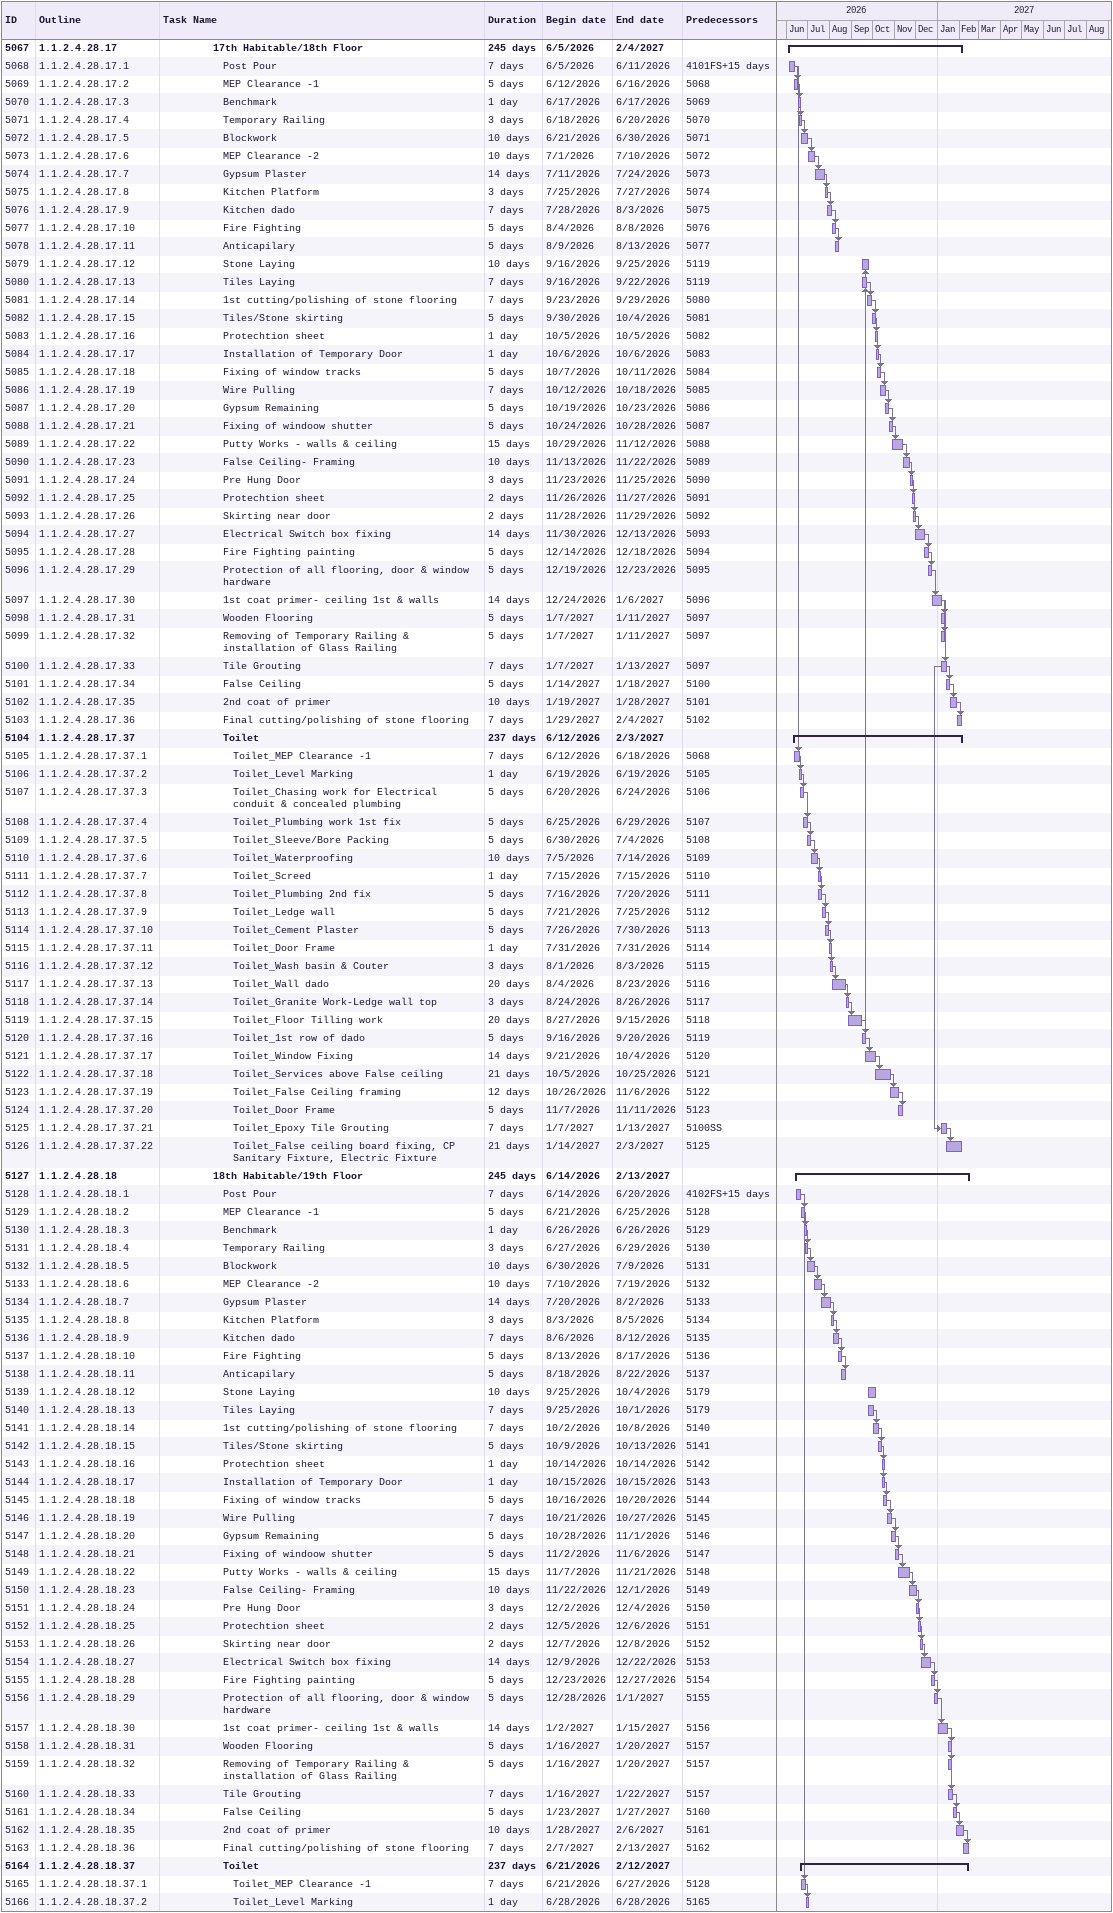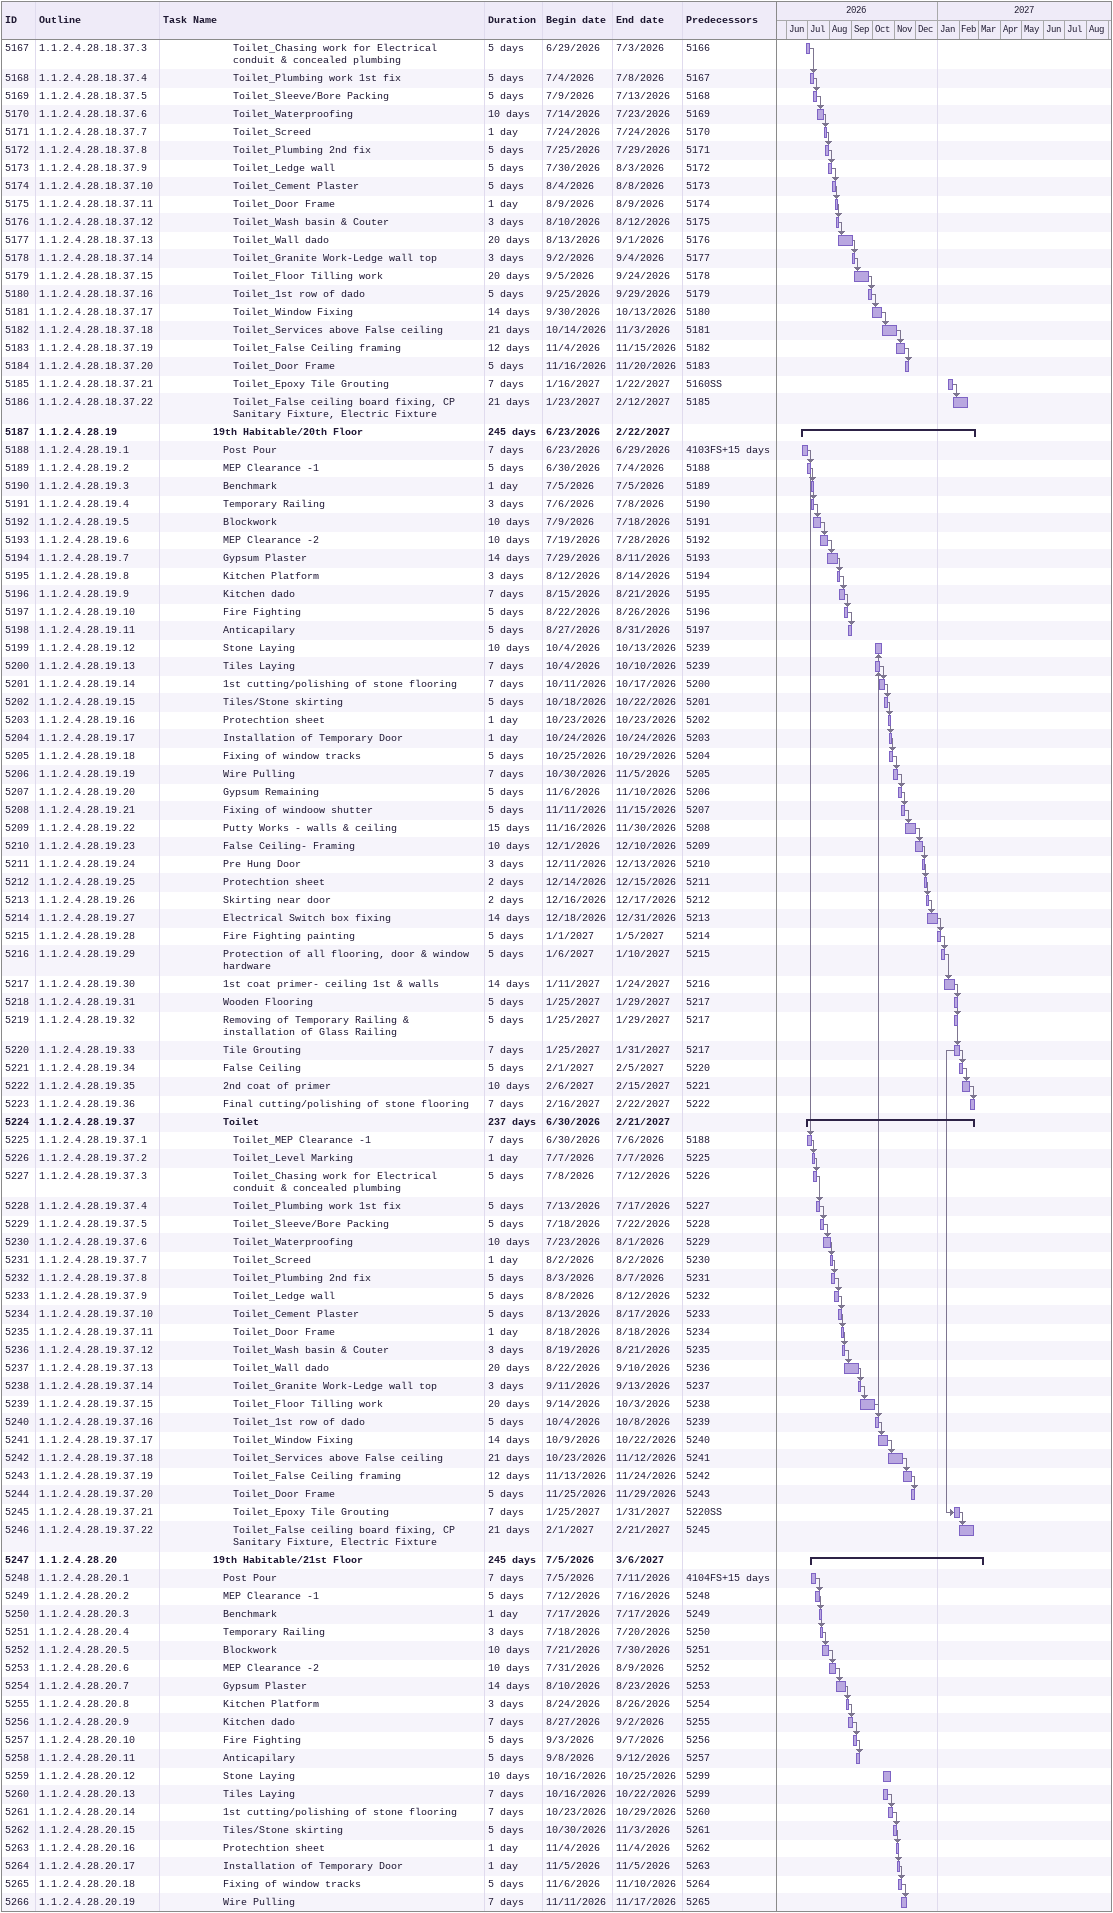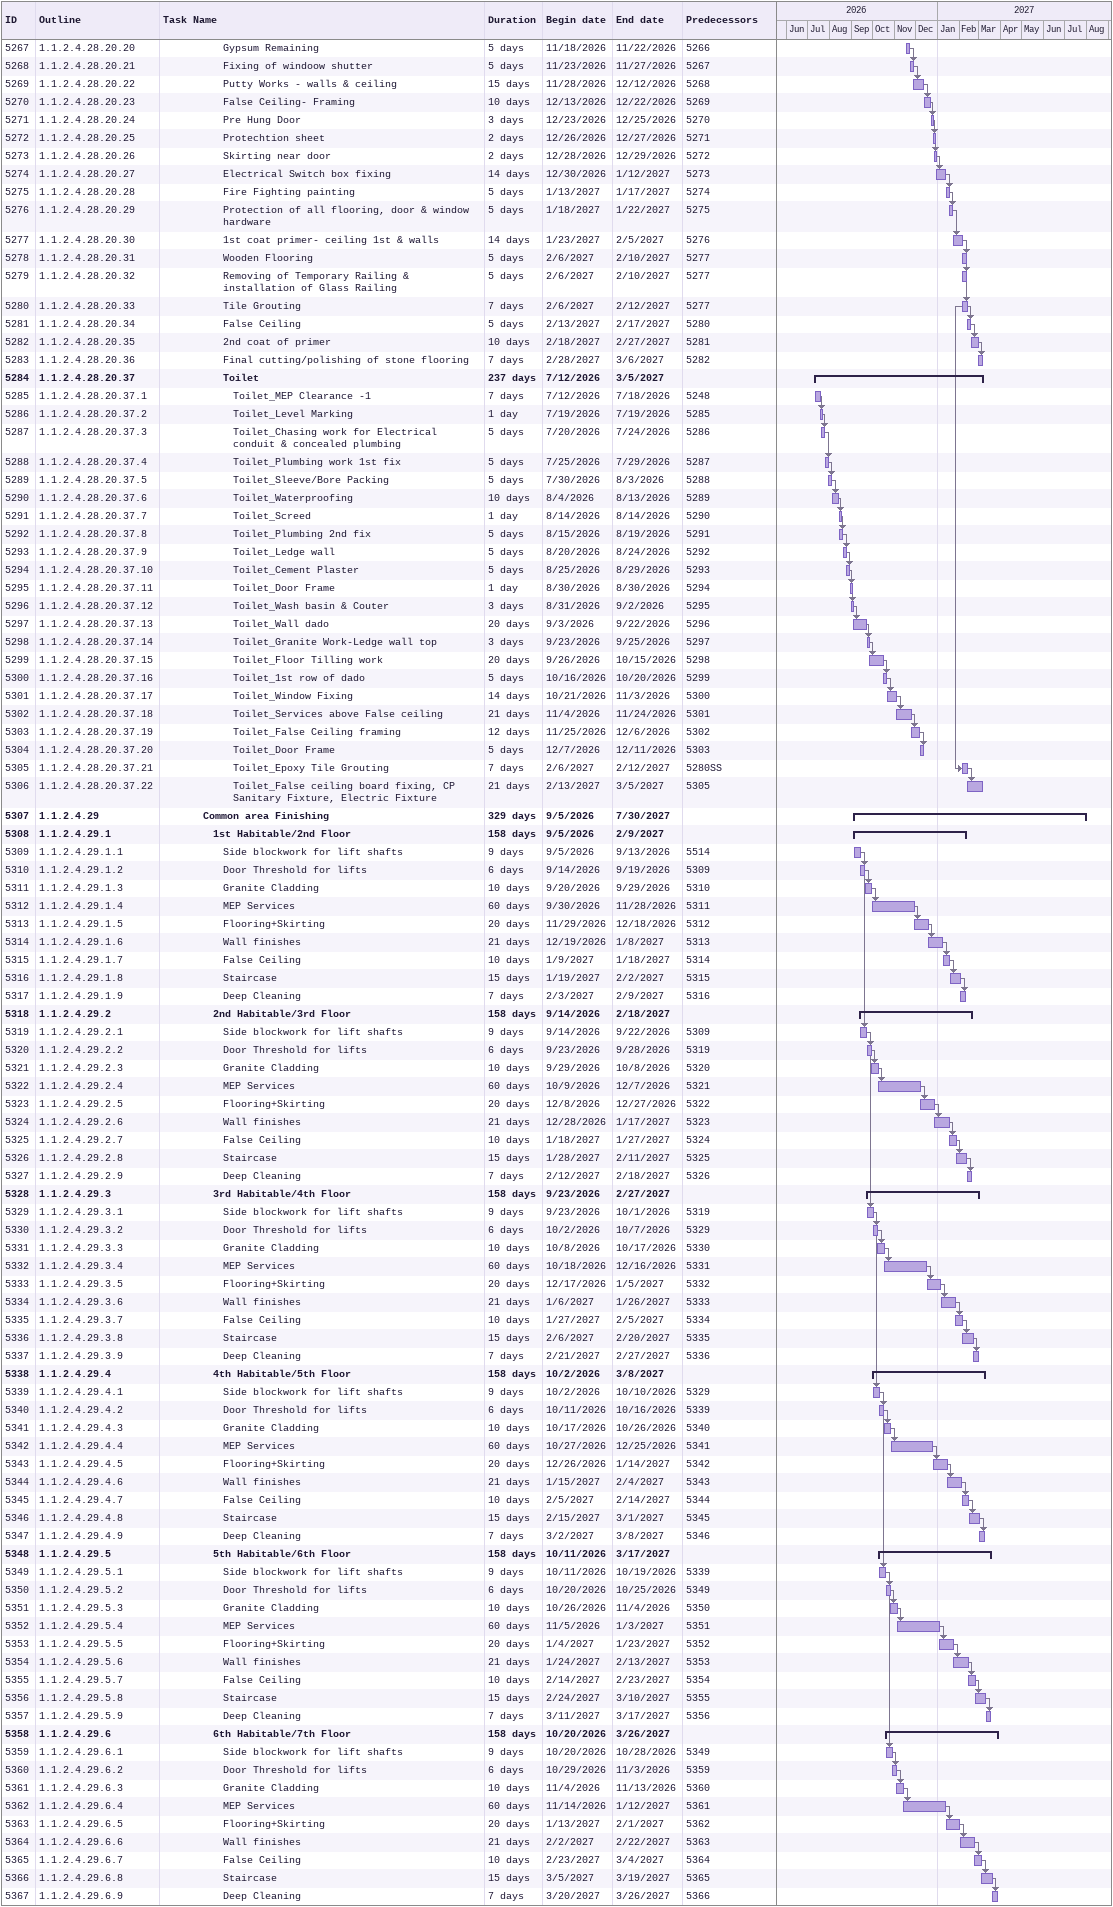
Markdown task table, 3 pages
| ID | WBS | Task | Duration | Start | Finish | Predecessors |
|---|---|---|---|---|---|---|
| 5067 | 1.1.2.4.28.17 | **17th Habitable/18th Floor** | 245d | 2026-06-05 | 2027-02-04 |  |
| 5068 | 1.1.2.4.28.17.1 | Post Pour | 7d | 2026-06-05 | 2026-06-11 | 4101FS+15d |
| 5069 | 1.1.2.4.28.17.2 | MEP Clearance -1 | 5d | 2026-06-12 | 2026-06-16 | 5068 |
| 5070 | 1.1.2.4.28.17.3 | Benchmark | 1d | 2026-06-17 | 2026-06-17 | 5069 |
| 5071 | 1.1.2.4.28.17.4 | Temporary Railing | 3d | 2026-06-18 | 2026-06-20 | 5070 |
| 5072 | 1.1.2.4.28.17.5 | Blockwork | 10d | 2026-06-21 | 2026-06-30 | 5071 |
| 5073 | 1.1.2.4.28.17.6 | MEP Clearance -2 | 10d | 2026-07-01 | 2026-07-10 | 5072 |
| 5074 | 1.1.2.4.28.17.7 | Gypsum Plaster | 14d | 2026-07-11 | 2026-07-24 | 5073 |
| 5075 | 1.1.2.4.28.17.8 | Kitchen Platform | 3d | 2026-07-25 | 2026-07-27 | 5074 |
| 5076 | 1.1.2.4.28.17.9 | Kitchen dado | 7d | 2026-07-28 | 2026-08-03 | 5075 |
| 5077 | 1.1.2.4.28.17.10 | Fire Fighting | 5d | 2026-08-04 | 2026-08-08 | 5076 |
| 5078 | 1.1.2.4.28.17.11 | Anticapilary | 5d | 2026-08-09 | 2026-08-13 | 5077 |
| 5079 | 1.1.2.4.28.17.12 | Stone Laying | 10d | 2026-09-16 | 2026-09-25 | 5119 |
| 5080 | 1.1.2.4.28.17.13 | Tiles Laying | 7d | 2026-09-16 | 2026-09-22 | 5119 |
| 5081 | 1.1.2.4.28.17.14 | 1st cutting/polishing of stone flooring | 7d | 2026-09-23 | 2026-09-29 | 5080 |
| 5082 | 1.1.2.4.28.17.15 | Tiles/Stone skirting | 5d | 2026-09-30 | 2026-10-04 | 5081 |
| 5083 | 1.1.2.4.28.17.16 | Protechtion sheet | 1d | 2026-10-05 | 2026-10-05 | 5082 |
| 5084 | 1.1.2.4.28.17.17 | Installation of Temporary Door | 1d | 2026-10-06 | 2026-10-06 | 5083 |
| 5085 | 1.1.2.4.28.17.18 | Fixing of window tracks | 5d | 2026-10-07 | 2026-10-11 | 5084 |
| 5086 | 1.1.2.4.28.17.19 | Wire Pulling | 7d | 2026-10-12 | 2026-10-18 | 5085 |
| 5087 | 1.1.2.4.28.17.20 | Gypsum Remaining | 5d | 2026-10-19 | 2026-10-23 | 5086 |
| 5088 | 1.1.2.4.28.17.21 | Fixing of windoow shutter | 5d | 2026-10-24 | 2026-10-28 | 5087 |
| 5089 | 1.1.2.4.28.17.22 | Putty Works - walls & ceiling | 15d | 2026-10-29 | 2026-11-12 | 5088 |
| 5090 | 1.1.2.4.28.17.23 | False Ceiling- Framing | 10d | 2026-11-13 | 2026-11-22 | 5089 |
| 5091 | 1.1.2.4.28.17.24 | Pre Hung Door | 3d | 2026-11-23 | 2026-11-25 | 5090 |
| 5092 | 1.1.2.4.28.17.25 | Protechtion sheet | 2d | 2026-11-26 | 2026-11-27 | 5091 |
| 5093 | 1.1.2.4.28.17.26 | Skirting near door | 2d | 2026-11-28 | 2026-11-29 | 5092 |
| 5094 | 1.1.2.4.28.17.27 | Electrical Switch box fixing | 14d | 2026-11-30 | 2026-12-13 | 5093 |
| 5095 | 1.1.2.4.28.17.28 | Fire Fighting painting | 5d | 2026-12-14 | 2026-12-18 | 5094 |
| 5096 | 1.1.2.4.28.17.29 | Protection of all flooring, door & window hardware | 5d | 2026-12-19 | 2026-12-23 | 5095 |
| 5097 | 1.1.2.4.28.17.30 | 1st coat primer- ceiling 1st & walls | 14d | 2026-12-24 | 2027-01-06 | 5096 |
| 5098 | 1.1.2.4.28.17.31 | Wooden Flooring | 5d | 2027-01-07 | 2027-01-11 | 5097 |
| 5099 | 1.1.2.4.28.17.32 | Removing of Temporary Railing & installation of Glass Railing | 5d | 2027-01-07 | 2027-01-11 | 5097 |
| 5100 | 1.1.2.4.28.17.33 | Tile Grouting | 7d | 2027-01-07 | 2027-01-13 | 5097 |
| 5101 | 1.1.2.4.28.17.34 | False Ceiling | 5d | 2027-01-14 | 2027-01-18 | 5100 |
| 5102 | 1.1.2.4.28.17.35 | 2nd coat of primer | 10d | 2027-01-19 | 2027-01-28 | 5101 |
| 5103 | 1.1.2.4.28.17.36 | Final cutting/polishing of stone flooring | 7d | 2027-01-29 | 2027-02-04 | 5102 |
| 5104 | 1.1.2.4.28.17.37 | **Toilet** | 237d | 2026-06-12 | 2027-02-03 |  |
| 5105 | 1.1.2.4.28.17.37.1 | Toilet_MEP Clearance -1 | 7d | 2026-06-12 | 2026-06-18 | 5068 |
| 5106 | 1.1.2.4.28.17.37.2 | Toilet_Level Marking | 1d | 2026-06-19 | 2026-06-19 | 5105 |
| 5107 | 1.1.2.4.28.17.37.3 | Toilet_Chasing work for Electrical conduit & concealed plumbing | 5d | 2026-06-20 | 2026-06-24 | 5106 |
| 5108 | 1.1.2.4.28.17.37.4 | Toilet_Plumbing work 1st fix | 5d | 2026-06-25 | 2026-06-29 | 5107 |
| 5109 | 1.1.2.4.28.17.37.5 | Toilet_Sleeve/Bore Packing | 5d | 2026-06-30 | 2026-07-04 | 5108 |
| 5110 | 1.1.2.4.28.17.37.6 | Toilet_Waterproofing | 10d | 2026-07-05 | 2026-07-14 | 5109 |
| 5111 | 1.1.2.4.28.17.37.7 | Toilet_Screed | 1d | 2026-07-15 | 2026-07-15 | 5110 |
| 5112 | 1.1.2.4.28.17.37.8 | Toilet_Plumbing 2nd fix | 5d | 2026-07-16 | 2026-07-20 | 5111 |
| 5113 | 1.1.2.4.28.17.37.9 | Toilet_Ledge wall | 5d | 2026-07-21 | 2026-07-25 | 5112 |
| 5114 | 1.1.2.4.28.17.37.10 | Toilet_Cement Plaster | 5d | 2026-07-26 | 2026-07-30 | 5113 |
| 5115 | 1.1.2.4.28.17.37.11 | Toilet_Door Frame | 1d | 2026-07-31 | 2026-07-31 | 5114 |
| 5116 | 1.1.2.4.28.17.37.12 | Toilet_Wash basin & Couter | 3d | 2026-08-01 | 2026-08-03 | 5115 |
| 5117 | 1.1.2.4.28.17.37.13 | Toilet_Wall dado | 20d | 2026-08-04 | 2026-08-23 | 5116 |
| 5118 | 1.1.2.4.28.17.37.14 | Toilet_Granite Work-Ledge wall top | 3d | 2026-08-24 | 2026-08-26 | 5117 |
| 5119 | 1.1.2.4.28.17.37.15 | Toilet_Floor Tilling work | 20d | 2026-08-27 | 2026-09-15 | 5118 |
| 5120 | 1.1.2.4.28.17.37.16 | Toilet_1st row of dado | 5d | 2026-09-16 | 2026-09-20 | 5119 |
| 5121 | 1.1.2.4.28.17.37.17 | Toilet_Window Fixing | 14d | 2026-09-21 | 2026-10-04 | 5120 |
| 5122 | 1.1.2.4.28.17.37.18 | Toilet_Services above False ceiling | 21d | 2026-10-05 | 2026-10-25 | 5121 |
| 5123 | 1.1.2.4.28.17.37.19 | Toilet_False Ceiling framing | 12d | 2026-10-26 | 2026-11-06 | 5122 |
| 5124 | 1.1.2.4.28.17.37.20 | Toilet_Door Frame | 5d | 2026-11-07 | 2026-11-11 | 5123 |
| 5125 | 1.1.2.4.28.17.37.21 | Toilet_Epoxy Tile Grouting | 7d | 2027-01-07 | 2027-01-13 | 5100SS |
| 5126 | 1.1.2.4.28.17.37.22 | Toilet_False ceiling board fixing, CP Sanitary Fixture, Electric Fixture | 21d | 2027-01-14 | 2027-02-03 | 5125 |
| 5127 | 1.1.2.4.28.18 | **18th Habitable/19th Floor** | 245d | 2026-06-14 | 2027-02-13 |  |
| 5128 | 1.1.2.4.28.18.1 | Post Pour | 7d | 2026-06-14 | 2026-06-20 | 4102FS+15d |
| 5129 | 1.1.2.4.28.18.2 | MEP Clearance -1 | 5d | 2026-06-21 | 2026-06-25 | 5128 |
| 5130 | 1.1.2.4.28.18.3 | Benchmark | 1d | 2026-06-26 | 2026-06-26 | 5129 |
| 5131 | 1.1.2.4.28.18.4 | Temporary Railing | 3d | 2026-06-27 | 2026-06-29 | 5130 |
| 5132 | 1.1.2.4.28.18.5 | Blockwork | 10d | 2026-06-30 | 2026-07-09 | 5131 |
| 5133 | 1.1.2.4.28.18.6 | MEP Clearance -2 | 10d | 2026-07-10 | 2026-07-19 | 5132 |
| 5134 | 1.1.2.4.28.18.7 | Gypsum Plaster | 14d | 2026-07-20 | 2026-08-02 | 5133 |
| 5135 | 1.1.2.4.28.18.8 | Kitchen Platform | 3d | 2026-08-03 | 2026-08-05 | 5134 |
| 5136 | 1.1.2.4.28.18.9 | Kitchen dado | 7d | 2026-08-06 | 2026-08-12 | 5135 |
| 5137 | 1.1.2.4.28.18.10 | Fire Fighting | 5d | 2026-08-13 | 2026-08-17 | 5136 |
| 5138 | 1.1.2.4.28.18.11 | Anticapilary | 5d | 2026-08-18 | 2026-08-22 | 5137 |
| 5139 | 1.1.2.4.28.18.12 | Stone Laying | 10d | 2026-09-25 | 2026-10-04 | 5179 |
| 5140 | 1.1.2.4.28.18.13 | Tiles Laying | 7d | 2026-09-25 | 2026-10-01 | 5179 |
| 5141 | 1.1.2.4.28.18.14 | 1st cutting/polishing of stone flooring | 7d | 2026-10-02 | 2026-10-08 | 5140 |
| 5142 | 1.1.2.4.28.18.15 | Tiles/Stone skirting | 5d | 2026-10-09 | 2026-10-13 | 5141 |
| 5143 | 1.1.2.4.28.18.16 | Protechtion sheet | 1d | 2026-10-14 | 2026-10-14 | 5142 |
| 5144 | 1.1.2.4.28.18.17 | Installation of Temporary Door | 1d | 2026-10-15 | 2026-10-15 | 5143 |
| 5145 | 1.1.2.4.28.18.18 | Fixing of window tracks | 5d | 2026-10-16 | 2026-10-20 | 5144 |
| 5146 | 1.1.2.4.28.18.19 | Wire Pulling | 7d | 2026-10-21 | 2026-10-27 | 5145 |
| 5147 | 1.1.2.4.28.18.20 | Gypsum Remaining | 5d | 2026-10-28 | 2026-11-01 | 5146 |
| 5148 | 1.1.2.4.28.18.21 | Fixing of windoow shutter | 5d | 2026-11-02 | 2026-11-06 | 5147 |
| 5149 | 1.1.2.4.28.18.22 | Putty Works - walls & ceiling | 15d | 2026-11-07 | 2026-11-21 | 5148 |
| 5150 | 1.1.2.4.28.18.23 | False Ceiling- Framing | 10d | 2026-11-22 | 2026-12-01 | 5149 |
| 5151 | 1.1.2.4.28.18.24 | Pre Hung Door | 3d | 2026-12-02 | 2026-12-04 | 5150 |
| 5152 | 1.1.2.4.28.18.25 | Protechtion sheet | 2d | 2026-12-05 | 2026-12-06 | 5151 |
| 5153 | 1.1.2.4.28.18.26 | Skirting near door | 2d | 2026-12-07 | 2026-12-08 | 5152 |
| 5154 | 1.1.2.4.28.18.27 | Electrical Switch box fixing | 14d | 2026-12-09 | 2026-12-22 | 5153 |
| 5155 | 1.1.2.4.28.18.28 | Fire Fighting painting | 5d | 2026-12-23 | 2026-12-27 | 5154 |
| 5156 | 1.1.2.4.28.18.29 | Protection of all flooring, door & window hardware | 5d | 2026-12-28 | 2027-01-01 | 5155 |
| 5157 | 1.1.2.4.28.18.30 | 1st coat primer- ceiling 1st & walls | 14d | 2027-01-02 | 2027-01-15 | 5156 |
| 5158 | 1.1.2.4.28.18.31 | Wooden Flooring | 5d | 2027-01-16 | 2027-01-20 | 5157 |
| 5159 | 1.1.2.4.28.18.32 | Removing of Temporary Railing & installation of Glass Railing | 5d | 2027-01-16 | 2027-01-20 | 5157 |
| 5160 | 1.1.2.4.28.18.33 | Tile Grouting | 7d | 2027-01-16 | 2027-01-22 | 5157 |
| 5161 | 1.1.2.4.28.18.34 | False Ceiling | 5d | 2027-01-23 | 2027-01-27 | 5160 |
| 5162 | 1.1.2.4.28.18.35 | 2nd coat of primer | 10d | 2027-01-28 | 2027-02-06 | 5161 |
| 5163 | 1.1.2.4.28.18.36 | Final cutting/polishing of stone flooring | 7d | 2027-02-07 | 2027-02-13 | 5162 |
| 5164 | 1.1.2.4.28.18.37 | **Toilet** | 237d | 2026-06-21 | 2027-02-12 |  |
| 5165 | 1.1.2.4.28.18.37.1 | Toilet_MEP Clearance -1 | 7d | 2026-06-21 | 2026-06-27 | 5128 |
| 5166 | 1.1.2.4.28.18.37.2 | Toilet_Level Marking | 1d | 2026-06-28 | 2026-06-28 | 5165 |
| 5167 | 1.1.2.4.28.18.37.3 | Toilet_Chasing work for Electrical conduit & concealed plumbing | 5d | 2026-06-29 | 2026-07-03 | 5166 |
| 5168 | 1.1.2.4.28.18.37.4 | Toilet_Plumbing work 1st fix | 5d | 2026-07-04 | 2026-07-08 | 5167 |
| 5169 | 1.1.2.4.28.18.37.5 | Toilet_Sleeve/Bore Packing | 5d | 2026-07-09 | 2026-07-13 | 5168 |
| 5170 | 1.1.2.4.28.18.37.6 | Toilet_Waterproofing | 10d | 2026-07-14 | 2026-07-23 | 5169 |
| 5171 | 1.1.2.4.28.18.37.7 | Toilet_Screed | 1d | 2026-07-24 | 2026-07-24 | 5170 |
| 5172 | 1.1.2.4.28.18.37.8 | Toilet_Plumbing 2nd fix | 5d | 2026-07-25 | 2026-07-29 | 5171 |
| 5173 | 1.1.2.4.28.18.37.9 | Toilet_Ledge wall | 5d | 2026-07-30 | 2026-08-03 | 5172 |
| 5174 | 1.1.2.4.28.18.37.10 | Toilet_Cement Plaster | 5d | 2026-08-04 | 2026-08-08 | 5173 |
| 5175 | 1.1.2.4.28.18.37.11 | Toilet_Door Frame | 1d | 2026-08-09 | 2026-08-09 | 5174 |
| 5176 | 1.1.2.4.28.18.37.12 | Toilet_Wash basin & Couter | 3d | 2026-08-10 | 2026-08-12 | 5175 |
| 5177 | 1.1.2.4.28.18.37.13 | Toilet_Wall dado | 20d | 2026-08-13 | 2026-09-01 | 5176 |
| 5178 | 1.1.2.4.28.18.37.14 | Toilet_Granite Work-Ledge wall top | 3d | 2026-09-02 | 2026-09-04 | 5177 |
| 5179 | 1.1.2.4.28.18.37.15 | Toilet_Floor Tilling work | 20d | 2026-09-05 | 2026-09-24 | 5178 |
| 5180 | 1.1.2.4.28.18.37.16 | Toilet_1st row of dado | 5d | 2026-09-25 | 2026-09-29 | 5179 |
| 5181 | 1.1.2.4.28.18.37.17 | Toilet_Window Fixing | 14d | 2026-09-30 | 2026-10-13 | 5180 |
| 5182 | 1.1.2.4.28.18.37.18 | Toilet_Services above False ceiling | 21d | 2026-10-14 | 2026-11-03 | 5181 |
| 5183 | 1.1.2.4.28.18.37.19 | Toilet_False Ceiling framing | 12d | 2026-11-04 | 2026-11-15 | 5182 |
| 5184 | 1.1.2.4.28.18.37.20 | Toilet_Door Frame | 5d | 2026-11-16 | 2026-11-20 | 5183 |
| 5185 | 1.1.2.4.28.18.37.21 | Toilet_Epoxy Tile Grouting | 7d | 2027-01-16 | 2027-01-22 | 5160SS |
| 5186 | 1.1.2.4.28.18.37.22 | Toilet_False ceiling board fixing, CP Sanitary Fixture, Electric Fixture | 21d | 2027-01-23 | 2027-02-12 | 5185 |
| 5187 | 1.1.2.4.28.19 | **19th Habitable/20th Floor** | 245d | 2026-06-23 | 2027-02-22 |  |
| 5188 | 1.1.2.4.28.19.1 | Post Pour | 7d | 2026-06-23 | 2026-06-29 | 4103FS+15d |
| 5189 | 1.1.2.4.28.19.2 | MEP Clearance -1 | 5d | 2026-06-30 | 2026-07-04 | 5188 |
| 5190 | 1.1.2.4.28.19.3 | Benchmark | 1d | 2026-07-05 | 2026-07-05 | 5189 |
| 5191 | 1.1.2.4.28.19.4 | Temporary Railing | 3d | 2026-07-06 | 2026-07-08 | 5190 |
| 5192 | 1.1.2.4.28.19.5 | Blockwork | 10d | 2026-07-09 | 2026-07-18 | 5191 |
| 5193 | 1.1.2.4.28.19.6 | MEP Clearance -2 | 10d | 2026-07-19 | 2026-07-28 | 5192 |
| 5194 | 1.1.2.4.28.19.7 | Gypsum Plaster | 14d | 2026-07-29 | 2026-08-11 | 5193 |
| 5195 | 1.1.2.4.28.19.8 | Kitchen Platform | 3d | 2026-08-12 | 2026-08-14 | 5194 |
| 5196 | 1.1.2.4.28.19.9 | Kitchen dado | 7d | 2026-08-15 | 2026-08-21 | 5195 |
| 5197 | 1.1.2.4.28.19.10 | Fire Fighting | 5d | 2026-08-22 | 2026-08-26 | 5196 |
| 5198 | 1.1.2.4.28.19.11 | Anticapilary | 5d | 2026-08-27 | 2026-08-31 | 5197 |
| 5199 | 1.1.2.4.28.19.12 | Stone Laying | 10d | 2026-10-04 | 2026-10-13 | 5239 |
| 5200 | 1.1.2.4.28.19.13 | Tiles Laying | 7d | 2026-10-04 | 2026-10-10 | 5239 |
| 5201 | 1.1.2.4.28.19.14 | 1st cutting/polishing of stone flooring | 7d | 2026-10-11 | 2026-10-17 | 5200 |
| 5202 | 1.1.2.4.28.19.15 | Tiles/Stone skirting | 5d | 2026-10-18 | 2026-10-22 | 5201 |
| 5203 | 1.1.2.4.28.19.16 | Protechtion sheet | 1d | 2026-10-23 | 2026-10-23 | 5202 |
| 5204 | 1.1.2.4.28.19.17 | Installation of Temporary Door | 1d | 2026-10-24 | 2026-10-24 | 5203 |
| 5205 | 1.1.2.4.28.19.18 | Fixing of window tracks | 5d | 2026-10-25 | 2026-10-29 | 5204 |
| 5206 | 1.1.2.4.28.19.19 | Wire Pulling | 7d | 2026-10-30 | 2026-11-05 | 5205 |
| 5207 | 1.1.2.4.28.19.20 | Gypsum Remaining | 5d | 2026-11-06 | 2026-11-10 | 5206 |
| 5208 | 1.1.2.4.28.19.21 | Fixing of windoow shutter | 5d | 2026-11-11 | 2026-11-15 | 5207 |
| 5209 | 1.1.2.4.28.19.22 | Putty Works - walls & ceiling | 15d | 2026-11-16 | 2026-11-30 | 5208 |
| 5210 | 1.1.2.4.28.19.23 | False Ceiling- Framing | 10d | 2026-12-01 | 2026-12-10 | 5209 |
| 5211 | 1.1.2.4.28.19.24 | Pre Hung Door | 3d | 2026-12-11 | 2026-12-13 | 5210 |
| 5212 | 1.1.2.4.28.19.25 | Protechtion sheet | 2d | 2026-12-14 | 2026-12-15 | 5211 |
| 5213 | 1.1.2.4.28.19.26 | Skirting near door | 2d | 2026-12-16 | 2026-12-17 | 5212 |
| 5214 | 1.1.2.4.28.19.27 | Electrical Switch box fixing | 14d | 2026-12-18 | 2026-12-31 | 5213 |
| 5215 | 1.1.2.4.28.19.28 | Fire Fighting painting | 5d | 2027-01-01 | 2027-01-05 | 5214 |
| 5216 | 1.1.2.4.28.19.29 | Protection of all flooring, door & window hardware | 5d | 2027-01-06 | 2027-01-10 | 5215 |
| 5217 | 1.1.2.4.28.19.30 | 1st coat primer- ceiling 1st & walls | 14d | 2027-01-11 | 2027-01-24 | 5216 |
| 5218 | 1.1.2.4.28.19.31 | Wooden Flooring | 5d | 2027-01-25 | 2027-01-29 | 5217 |
| 5219 | 1.1.2.4.28.19.32 | Removing of Temporary Railing & installation of Glass Railing | 5d | 2027-01-25 | 2027-01-29 | 5217 |
| 5220 | 1.1.2.4.28.19.33 | Tile Grouting | 7d | 2027-01-25 | 2027-01-31 | 5217 |
| 5221 | 1.1.2.4.28.19.34 | False Ceiling | 5d | 2027-02-01 | 2027-02-05 | 5220 |
| 5222 | 1.1.2.4.28.19.35 | 2nd coat of primer | 10d | 2027-02-06 | 2027-02-15 | 5221 |
| 5223 | 1.1.2.4.28.19.36 | Final cutting/polishing of stone flooring | 7d | 2027-02-16 | 2027-02-22 | 5222 |
| 5224 | 1.1.2.4.28.19.37 | **Toilet** | 237d | 2026-06-30 | 2027-02-21 |  |
| 5225 | 1.1.2.4.28.19.37.1 | Toilet_MEP Clearance -1 | 7d | 2026-06-30 | 2026-07-06 | 5188 |
| 5226 | 1.1.2.4.28.19.37.2 | Toilet_Level Marking | 1d | 2026-07-07 | 2026-07-07 | 5225 |
| 5227 | 1.1.2.4.28.19.37.3 | Toilet_Chasing work for Electrical conduit & concealed plumbing | 5d | 2026-07-08 | 2026-07-12 | 5226 |
| 5228 | 1.1.2.4.28.19.37.4 | Toilet_Plumbing work 1st fix | 5d | 2026-07-13 | 2026-07-17 | 5227 |
| 5229 | 1.1.2.4.28.19.37.5 | Toilet_Sleeve/Bore Packing | 5d | 2026-07-18 | 2026-07-22 | 5228 |
| 5230 | 1.1.2.4.28.19.37.6 | Toilet_Waterproofing | 10d | 2026-07-23 | 2026-08-01 | 5229 |
| 5231 | 1.1.2.4.28.19.37.7 | Toilet_Screed | 1d | 2026-08-02 | 2026-08-02 | 5230 |
| 5232 | 1.1.2.4.28.19.37.8 | Toilet_Plumbing 2nd fix | 5d | 2026-08-03 | 2026-08-07 | 5231 |
| 5233 | 1.1.2.4.28.19.37.9 | Toilet_Ledge wall | 5d | 2026-08-08 | 2026-08-12 | 5232 |
| 5234 | 1.1.2.4.28.19.37.10 | Toilet_Cement Plaster | 5d | 2026-08-13 | 2026-08-17 | 5233 |
| 5235 | 1.1.2.4.28.19.37.11 | Toilet_Door Frame | 1d | 2026-08-18 | 2026-08-18 | 5234 |
| 5236 | 1.1.2.4.28.19.37.12 | Toilet_Wash basin & Couter | 3d | 2026-08-19 | 2026-08-21 | 5235 |
| 5237 | 1.1.2.4.28.19.37.13 | Toilet_Wall dado | 20d | 2026-08-22 | 2026-09-10 | 5236 |
| 5238 | 1.1.2.4.28.19.37.14 | Toilet_Granite Work-Ledge wall top | 3d | 2026-09-11 | 2026-09-13 | 5237 |
| 5239 | 1.1.2.4.28.19.37.15 | Toilet_Floor Tilling work | 20d | 2026-09-14 | 2026-10-03 | 5238 |
| 5240 | 1.1.2.4.28.19.37.16 | Toilet_1st row of dado | 5d | 2026-10-04 | 2026-10-08 | 5239 |
| 5241 | 1.1.2.4.28.19.37.17 | Toilet_Window Fixing | 14d | 2026-10-09 | 2026-10-22 | 5240 |
| 5242 | 1.1.2.4.28.19.37.18 | Toilet_Services above False ceiling | 21d | 2026-10-23 | 2026-11-12 | 5241 |
| 5243 | 1.1.2.4.28.19.37.19 | Toilet_False Ceiling framing | 12d | 2026-11-13 | 2026-11-24 | 5242 |
| 5244 | 1.1.2.4.28.19.37.20 | Toilet_Door Frame | 5d | 2026-11-25 | 2026-11-29 | 5243 |
| 5245 | 1.1.2.4.28.19.37.21 | Toilet_Epoxy Tile Grouting | 7d | 2027-01-25 | 2027-01-31 | 5220SS |
| 5246 | 1.1.2.4.28.19.37.22 | Toilet_False ceiling board fixing, CP Sanitary Fixture, Electric Fixture | 21d | 2027-02-01 | 2027-02-21 | 5245 |
| 5247 | 1.1.2.4.28.20 | **19th Habitable/21st Floor** | 245d | 2026-07-05 | 2027-03-06 |  |
| 5248 | 1.1.2.4.28.20.1 | Post Pour | 7d | 2026-07-05 | 2026-07-11 | 4104FS+15d |
| 5249 | 1.1.2.4.28.20.2 | MEP Clearance -1 | 5d | 2026-07-12 | 2026-07-16 | 5248 |
| 5250 | 1.1.2.4.28.20.3 | Benchmark | 1d | 2026-07-17 | 2026-07-17 | 5249 |
| 5251 | 1.1.2.4.28.20.4 | Temporary Railing | 3d | 2026-07-18 | 2026-07-20 | 5250 |
| 5252 | 1.1.2.4.28.20.5 | Blockwork | 10d | 2026-07-21 | 2026-07-30 | 5251 |
| 5253 | 1.1.2.4.28.20.6 | MEP Clearance -2 | 10d | 2026-07-31 | 2026-08-09 | 5252 |
| 5254 | 1.1.2.4.28.20.7 | Gypsum Plaster | 14d | 2026-08-10 | 2026-08-23 | 5253 |
| 5255 | 1.1.2.4.28.20.8 | Kitchen Platform | 3d | 2026-08-24 | 2026-08-26 | 5254 |
| 5256 | 1.1.2.4.28.20.9 | Kitchen dado | 7d | 2026-08-27 | 2026-09-02 | 5255 |
| 5257 | 1.1.2.4.28.20.10 | Fire Fighting | 5d | 2026-09-03 | 2026-09-07 | 5256 |
| 5258 | 1.1.2.4.28.20.11 | Anticapilary | 5d | 2026-09-08 | 2026-09-12 | 5257 |
| 5259 | 1.1.2.4.28.20.12 | Stone Laying | 10d | 2026-10-16 | 2026-10-25 | 5299 |
| 5260 | 1.1.2.4.28.20.13 | Tiles Laying | 7d | 2026-10-16 | 2026-10-22 | 5299 |
| 5261 | 1.1.2.4.28.20.14 | 1st cutting/polishing of stone flooring | 7d | 2026-10-23 | 2026-10-29 | 5260 |
| 5262 | 1.1.2.4.28.20.15 | Tiles/Stone skirting | 5d | 2026-10-30 | 2026-11-03 | 5261 |
| 5263 | 1.1.2.4.28.20.16 | Protechtion sheet | 1d | 2026-11-04 | 2026-11-04 | 5262 |
| 5264 | 1.1.2.4.28.20.17 | Installation of Temporary Door | 1d | 2026-11-05 | 2026-11-05 | 5263 |
| 5265 | 1.1.2.4.28.20.18 | Fixing of window tracks | 5d | 2026-11-06 | 2026-11-10 | 5264 |
| 5266 | 1.1.2.4.28.20.19 | Wire Pulling | 7d | 2026-11-11 | 2026-11-17 | 5265 |
| 5267 | 1.1.2.4.28.20.20 | Gypsum Remaining | 5d | 2026-11-18 | 2026-11-22 | 5266 |
| 5268 | 1.1.2.4.28.20.21 | Fixing of windoow shutter | 5d | 2026-11-23 | 2026-11-27 | 5267 |
| 5269 | 1.1.2.4.28.20.22 | Putty Works - walls & ceiling | 15d | 2026-11-28 | 2026-12-12 | 5268 |
| 5270 | 1.1.2.4.28.20.23 | False Ceiling- Framing | 10d | 2026-12-13 | 2026-12-22 | 5269 |
| 5271 | 1.1.2.4.28.20.24 | Pre Hung Door | 3d | 2026-12-23 | 2026-12-25 | 5270 |
| 5272 | 1.1.2.4.28.20.25 | Protechtion sheet | 2d | 2026-12-26 | 2026-12-27 | 5271 |
| 5273 | 1.1.2.4.28.20.26 | Skirting near door | 2d | 2026-12-28 | 2026-12-29 | 5272 |
| 5274 | 1.1.2.4.28.20.27 | Electrical Switch box fixing | 14d | 2026-12-30 | 2027-01-12 | 5273 |
| 5275 | 1.1.2.4.28.20.28 | Fire Fighting painting | 5d | 2027-01-13 | 2027-01-17 | 5274 |
| 5276 | 1.1.2.4.28.20.29 | Protection of all flooring, door & window hardware | 5d | 2027-01-18 | 2027-01-22 | 5275 |
| 5277 | 1.1.2.4.28.20.30 | 1st coat primer- ceiling 1st & walls | 14d | 2027-01-23 | 2027-02-05 | 5276 |
| 5278 | 1.1.2.4.28.20.31 | Wooden Flooring | 5d | 2027-02-06 | 2027-02-10 | 5277 |
| 5279 | 1.1.2.4.28.20.32 | Removing of Temporary Railing & installation of Glass Railing | 5d | 2027-02-06 | 2027-02-10 | 5277 |
| 5280 | 1.1.2.4.28.20.33 | Tile Grouting | 7d | 2027-02-06 | 2027-02-12 | 5277 |
| 5281 | 1.1.2.4.28.20.34 | False Ceiling | 5d | 2027-02-13 | 2027-02-17 | 5280 |
| 5282 | 1.1.2.4.28.20.35 | 2nd coat of primer | 10d | 2027-02-18 | 2027-02-27 | 5281 |
| 5283 | 1.1.2.4.28.20.36 | Final cutting/polishing of stone flooring | 7d | 2027-02-28 | 2027-03-06 | 5282 |
| 5284 | 1.1.2.4.28.20.37 | **Toilet** | 237d | 2026-07-12 | 2027-03-05 |  |
| 5285 | 1.1.2.4.28.20.37.1 | Toilet_MEP Clearance -1 | 7d | 2026-07-12 | 2026-07-18 | 5248 |
| 5286 | 1.1.2.4.28.20.37.2 | Toilet_Level Marking | 1d | 2026-07-19 | 2026-07-19 | 5285 |
| 5287 | 1.1.2.4.28.20.37.3 | Toilet_Chasing work for Electrical conduit & concealed plumbing | 5d | 2026-07-20 | 2026-07-24 | 5286 |
| 5288 | 1.1.2.4.28.20.37.4 | Toilet_Plumbing work 1st fix | 5d | 2026-07-25 | 2026-07-29 | 5287 |
| 5289 | 1.1.2.4.28.20.37.5 | Toilet_Sleeve/Bore Packing | 5d | 2026-07-30 | 2026-08-03 | 5288 |
| 5290 | 1.1.2.4.28.20.37.6 | Toilet_Waterproofing | 10d | 2026-08-04 | 2026-08-13 | 5289 |
| 5291 | 1.1.2.4.28.20.37.7 | Toilet_Screed | 1d | 2026-08-14 | 2026-08-14 | 5290 |
| 5292 | 1.1.2.4.28.20.37.8 | Toilet_Plumbing 2nd fix | 5d | 2026-08-15 | 2026-08-19 | 5291 |
| 5293 | 1.1.2.4.28.20.37.9 | Toilet_Ledge wall | 5d | 2026-08-20 | 2026-08-24 | 5292 |
| 5294 | 1.1.2.4.28.20.37.10 | Toilet_Cement Plaster | 5d | 2026-08-25 | 2026-08-29 | 5293 |
| 5295 | 1.1.2.4.28.20.37.11 | Toilet_Door Frame | 1d | 2026-08-30 | 2026-08-30 | 5294 |
| 5296 | 1.1.2.4.28.20.37.12 | Toilet_Wash basin & Couter | 3d | 2026-08-31 | 2026-09-02 | 5295 |
| 5297 | 1.1.2.4.28.20.37.13 | Toilet_Wall dado | 20d | 2026-09-03 | 2026-09-22 | 5296 |
| 5298 | 1.1.2.4.28.20.37.14 | Toilet_Granite Work-Ledge wall top | 3d | 2026-09-23 | 2026-09-25 | 5297 |
| 5299 | 1.1.2.4.28.20.37.15 | Toilet_Floor Tilling work | 20d | 2026-09-26 | 2026-10-15 | 5298 |
| 5300 | 1.1.2.4.28.20.37.16 | Toilet_1st row of dado | 5d | 2026-10-16 | 2026-10-20 | 5299 |
| 5301 | 1.1.2.4.28.20.37.17 | Toilet_Window Fixing | 14d | 2026-10-21 | 2026-11-03 | 5300 |
| 5302 | 1.1.2.4.28.20.37.18 | Toilet_Services above False ceiling | 21d | 2026-11-04 | 2026-11-24 | 5301 |
| 5303 | 1.1.2.4.28.20.37.19 | Toilet_False Ceiling framing | 12d | 2026-11-25 | 2026-12-06 | 5302 |
| 5304 | 1.1.2.4.28.20.37.20 | Toilet_Door Frame | 5d | 2026-12-07 | 2026-12-11 | 5303 |
| 5305 | 1.1.2.4.28.20.37.21 | Toilet_Epoxy Tile Grouting | 7d | 2027-02-06 | 2027-02-12 | 5280SS |
| 5306 | 1.1.2.4.28.20.37.22 | Toilet_False ceiling board fixing, CP Sanitary Fixture, Electric Fixture | 21d | 2027-02-13 | 2027-03-05 | 5305 |
| 5307 | 1.1.2.4.29 | **Common area Finishing** | 329d | 2026-09-05 | 2027-07-30 |  |
| 5308 | 1.1.2.4.29.1 | **1st Habitable/2nd Floor** | 158d | 2026-09-05 | 2027-02-09 |  |
| 5309 | 1.1.2.4.29.1.1 | Side blockwork for lift shafts | 9d | 2026-09-05 | 2026-09-13 | 5514 |
| 5310 | 1.1.2.4.29.1.2 | Door Threshold for lifts | 6d | 2026-09-14 | 2026-09-19 | 5309 |
| 5311 | 1.1.2.4.29.1.3 | Granite Cladding | 10d | 2026-09-20 | 2026-09-29 | 5310 |
| 5312 | 1.1.2.4.29.1.4 | MEP Services | 60d | 2026-09-30 | 2026-11-28 | 5311 |
| 5313 | 1.1.2.4.29.1.5 | Flooring+Skirting | 20d | 2026-11-29 | 2026-12-18 | 5312 |
| 5314 | 1.1.2.4.29.1.6 | Wall finishes | 21d | 2026-12-19 | 2027-01-08 | 5313 |
| 5315 | 1.1.2.4.29.1.7 | False Ceiling | 10d | 2027-01-09 | 2027-01-18 | 5314 |
| 5316 | 1.1.2.4.29.1.8 | Staircase | 15d | 2027-01-19 | 2027-02-02 | 5315 |
| 5317 | 1.1.2.4.29.1.9 | Deep Cleaning | 7d | 2027-02-03 | 2027-02-09 | 5316 |
| 5318 | 1.1.2.4.29.2 | **2nd Habitable/3rd Floor** | 158d | 2026-09-14 | 2027-02-18 |  |
| 5319 | 1.1.2.4.29.2.1 | Side blockwork for lift shafts | 9d | 2026-09-14 | 2026-09-22 | 5309 |
| 5320 | 1.1.2.4.29.2.2 | Door Threshold for lifts | 6d | 2026-09-23 | 2026-09-28 | 5319 |
| 5321 | 1.1.2.4.29.2.3 | Granite Cladding | 10d | 2026-09-29 | 2026-10-08 | 5320 |
| 5322 | 1.1.2.4.29.2.4 | MEP Services | 60d | 2026-10-09 | 2026-12-07 | 5321 |
| 5323 | 1.1.2.4.29.2.5 | Flooring+Skirting | 20d | 2026-12-08 | 2026-12-27 | 5322 |
| 5324 | 1.1.2.4.29.2.6 | Wall finishes | 21d | 2026-12-28 | 2027-01-17 | 5323 |
| 5325 | 1.1.2.4.29.2.7 | False Ceiling | 10d | 2027-01-18 | 2027-01-27 | 5324 |
| 5326 | 1.1.2.4.29.2.8 | Staircase | 15d | 2027-01-28 | 2027-02-11 | 5325 |
| 5327 | 1.1.2.4.29.2.9 | Deep Cleaning | 7d | 2027-02-12 | 2027-02-18 | 5326 |
| 5328 | 1.1.2.4.29.3 | **3rd Habitable/4th Floor** | 158d | 2026-09-23 | 2027-02-27 |  |
| 5329 | 1.1.2.4.29.3.1 | Side blockwork for lift shafts | 9d | 2026-09-23 | 2026-10-01 | 5319 |
| 5330 | 1.1.2.4.29.3.2 | Door Threshold for lifts | 6d | 2026-10-02 | 2026-10-07 | 5329 |
| 5331 | 1.1.2.4.29.3.3 | Granite Cladding | 10d | 2026-10-08 | 2026-10-17 | 5330 |
| 5332 | 1.1.2.4.29.3.4 | MEP Services | 60d | 2026-10-18 | 2026-12-16 | 5331 |
| 5333 | 1.1.2.4.29.3.5 | Flooring+Skirting | 20d | 2026-12-17 | 2027-01-05 | 5332 |
| 5334 | 1.1.2.4.29.3.6 | Wall finishes | 21d | 2027-01-06 | 2027-01-26 | 5333 |
| 5335 | 1.1.2.4.29.3.7 | False Ceiling | 10d | 2027-01-27 | 2027-02-05 | 5334 |
| 5336 | 1.1.2.4.29.3.8 | Staircase | 15d | 2027-02-06 | 2027-02-20 | 5335 |
| 5337 | 1.1.2.4.29.3.9 | Deep Cleaning | 7d | 2027-02-21 | 2027-02-27 | 5336 |
| 5338 | 1.1.2.4.29.4 | **4th Habitable/5th Floor** | 158d | 2026-10-02 | 2027-03-08 |  |
| 5339 | 1.1.2.4.29.4.1 | Side blockwork for lift shafts | 9d | 2026-10-02 | 2026-10-10 | 5329 |
| 5340 | 1.1.2.4.29.4.2 | Door Threshold for lifts | 6d | 2026-10-11 | 2026-10-16 | 5339 |
| 5341 | 1.1.2.4.29.4.3 | Granite Cladding | 10d | 2026-10-17 | 2026-10-26 | 5340 |
| 5342 | 1.1.2.4.29.4.4 | MEP Services | 60d | 2026-10-27 | 2026-12-25 | 5341 |
| 5343 | 1.1.2.4.29.4.5 | Flooring+Skirting | 20d | 2026-12-26 | 2027-01-14 | 5342 |
| 5344 | 1.1.2.4.29.4.6 | Wall finishes | 21d | 2027-01-15 | 2027-02-04 | 5343 |
| 5345 | 1.1.2.4.29.4.7 | False Ceiling | 10d | 2027-02-05 | 2027-02-14 | 5344 |
| 5346 | 1.1.2.4.29.4.8 | Staircase | 15d | 2027-02-15 | 2027-03-01 | 5345 |
| 5347 | 1.1.2.4.29.4.9 | Deep Cleaning | 7d | 2027-03-02 | 2027-03-08 | 5346 |
| 5348 | 1.1.2.4.29.5 | **5th Habitable/6th Floor** | 158d | 2026-10-11 | 2027-03-17 |  |
| 5349 | 1.1.2.4.29.5.1 | Side blockwork for lift shafts | 9d | 2026-10-11 | 2026-10-19 | 5339 |
| 5350 | 1.1.2.4.29.5.2 | Door Threshold for lifts | 6d | 2026-10-20 | 2026-10-25 | 5349 |
| 5351 | 1.1.2.4.29.5.3 | Granite Cladding | 10d | 2026-10-26 | 2026-11-04 | 5350 |
| 5352 | 1.1.2.4.29.5.4 | MEP Services | 60d | 2026-11-05 | 2027-01-03 | 5351 |
| 5353 | 1.1.2.4.29.5.5 | Flooring+Skirting | 20d | 2027-01-04 | 2027-01-23 | 5352 |
| 5354 | 1.1.2.4.29.5.6 | Wall finishes | 21d | 2027-01-24 | 2027-02-13 | 5353 |
| 5355 | 1.1.2.4.29.5.7 | False Ceiling | 10d | 2027-02-14 | 2027-02-23 | 5354 |
| 5356 | 1.1.2.4.29.5.8 | Staircase | 15d | 2027-02-24 | 2027-03-10 | 5355 |
| 5357 | 1.1.2.4.29.5.9 | Deep Cleaning | 7d | 2027-03-11 | 2027-03-17 | 5356 |
| 5358 | 1.1.2.4.29.6 | **6th Habitable/7th Floor** | 158d | 2026-10-20 | 2027-03-26 |  |
| 5359 | 1.1.2.4.29.6.1 | Side blockwork for lift shafts | 9d | 2026-10-20 | 2026-10-28 | 5349 |
| 5360 | 1.1.2.4.29.6.2 | Door Threshold for lifts | 6d | 2026-10-29 | 2026-11-03 | 5359 |
| 5361 | 1.1.2.4.29.6.3 | Granite Cladding | 10d | 2026-11-04 | 2026-11-13 | 5360 |
| 5362 | 1.1.2.4.29.6.4 | MEP Services | 60d | 2026-11-14 | 2027-01-12 | 5361 |
| 5363 | 1.1.2.4.29.6.5 | Flooring+Skirting | 20d | 2027-01-13 | 2027-02-01 | 5362 |
| 5364 | 1.1.2.4.29.6.6 | Wall finishes | 21d | 2027-02-02 | 2027-02-22 | 5363 |
| 5365 | 1.1.2.4.29.6.7 | False Ceiling | 10d | 2027-02-23 | 2027-03-04 | 5364 |
| 5366 | 1.1.2.4.29.6.8 | Staircase | 15d | 2027-03-05 | 2027-03-19 | 5365 |
| 5367 | 1.1.2.4.29.6.9 | Deep Cleaning | 7d | 2027-03-20 | 2027-03-26 | 5366 |
